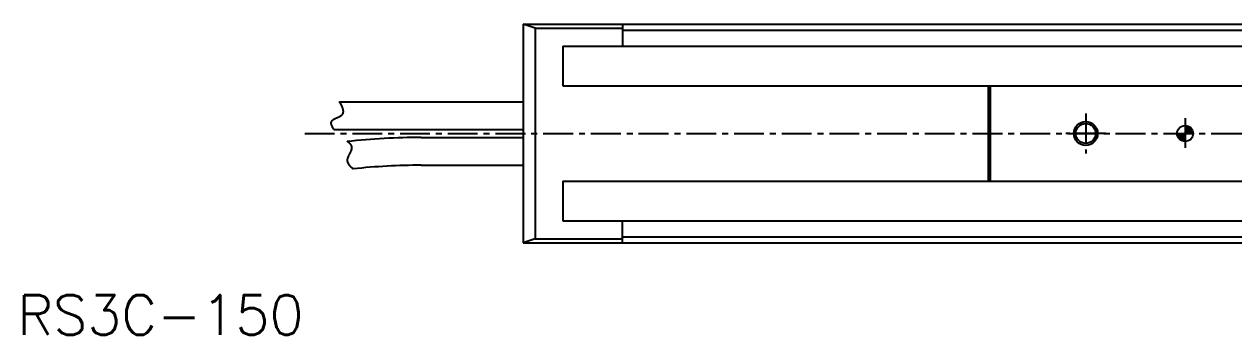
# Model space of a CAD drawing. Extents: x -754 to -140, y 103 to 509.
# Drawn here: x -706.6 to -402.3, y 103.3 to 181.5 of the extents above; entities that cross this region are included whole.
import ezdxf

# ---------------------------------------------------------------- set-up
doc = ezdxf.new("R2010")
doc.units = 0
doc.linetypes.add('CENTER', pattern=[12, 7.5, -1.5, 1.5, -1.5])
doc.linetypes.add('CONTINOUS', pattern=[0])
doc.layers.get('0').update_dxf_attribs({"linetype": 'CONTINUOUS'})
doc.layers.add('CENTER', color=1, linetype='CENTER')
doc.styles.get("Standard").update_dxf_attribs({"font": 'txt', "bigfont": 'EXTFONT'})

# ---------------------------------------------------------------- blocks, each defined once
blk = doc.blocks.new('*X9')
at = {"color": 0, "linetype": 'CONTINOUS'}
for p, q in [((-414.52, 155.66), (-414.24, 155.94)), ((-414.52, 155.21), (-413.87, 155.86)), ((-414.52, 154.76), (-413.56, 155.72)), ((-414.52, 154.32), (-413.29, 155.54)), ((-414.43, 153.96), (-413.06, 155.33)), ((-416.5, 153.68), (-416.22, 153.96)), ((-416.41, 153.32), (-415.77, 153.96)), ((-416.28, 153.01), (-415.32, 153.96)), ((-416.1, 152.74), (-414.87, 153.96)), ((-415.89, 152.5), (-414.52, 153.87)), ((-415.64, 152.3), (-414.52, 153.42)), ((-415.35, 152.14), (-414.52, 152.98)), ((-415.02, 152.03), (-414.52, 152.53)), ((-413.98, 153.96), (-412.86, 155.08)), ((-413.53, 153.96), (-412.7, 154.79)), ((-413.08, 153.96), (-412.58, 154.46)), ((-412.64, 153.96), (-412.52, 154.08)), ((-414.63, 151.97), (-414.52, 152.08))]:
    blk.add_line(p, q, dxfattribs=at)

msp = doc.modelspace()

# ---------------------------------------------------------------- linework, layer by layer
at = {"color": 7, "linetype": 'CONTINOUS'}
for p, q in [((-581.02, 181.46), (-581.02, 126.46)), ((-581.02, 181.46), (-145.02, 181.46)), ((-578.02, 180.46), (-581.02, 181.46)), ((-578.02, 180.46), (-578.02, 127.46)), ((-578.02, 180.46), (-556.02, 180.46)), ((-556.02, 181.46), (-556.02, 175.96)), ((-556.02, 179.96), (-169.02, 179.96)), ((-571.02, 175.96), (-571.02, 165.96)), ((-571.02, 175.96), (-149.52, 175.96)), ((-571.02, 165.96), (-149.52, 165.96)), ((-464.02, 165.96), (-464.02, 141.96)), ((-463.52, 165.96), (-463.52, 141.96)), ((-627.28, 161.96), (-581.02, 161.96)), ((-628.63, 154.96), (-581.02, 154.96)), ((-606.69, 152.96), (-581.02, 152.96)), ((-606.69, 145.96), (-581.02, 145.96)), ((-571.02, 141.96), (-149.52, 141.96)), ((-571.02, 141.96), (-571.02, 131.96)), ((-571.02, 131.96), (-149.52, 131.96)), ((-556.02, 126.46), (-556.02, 131.96)), ((-556.02, 127.96), (-169.02, 127.96)), ((-578.02, 127.46), (-581.02, 126.46)), ((-581.02, 126.46), (-145.02, 126.46)), ((-578.02, 127.46), (-556.02, 127.46))]:
    msp.add_line(p, q, dxfattribs=at)
at = {"color": 7, "linetype": 'CENTER'}
msp.add_line((-414.52, 157.83), (-414.52, 150.27), dxfattribs=at)
at = {"color": 7}
for points in [[(-628.63, 154.96, 0), (-628.66, 155, 0), (-628.69, 155.04, 0), (-628.72, 155.08, 0), (-628.74, 155.12, 0), (-628.77, 155.16, 0), (-628.79, 155.2, 0), (-628.82, 155.24, 0), (-628.85, 155.28, 0), (-628.87, 155.32, 0), (-628.9, 155.37, 0), (-628.92, 155.41, 0), (-628.95, 155.45, 0), (-628.97, 155.5, 0), (-629, 155.54, 0), (-629.02, 155.59, 0), (-629.04, 155.63, 0), (-629.06, 155.68, 0), (-629.08, 155.73, 0), (-629.11, 155.77, 0), (-629.12, 155.82, 0), (-629.14, 155.86, 0), (-629.16, 155.91, 0), (-629.18, 155.96, 0), (-629.2, 156, 0), (-629.21, 156.05, 0), (-629.23, 156.09, 0), (-629.24, 156.14, 0), (-629.25, 156.19, 0), (-629.26, 156.23, 0), (-629.27, 156.28, 0), (-629.28, 156.32, 0), (-629.29, 156.37, 0), (-629.3, 156.41, 0), (-629.3, 156.46, 0), (-629.31, 156.5, 0), (-629.31, 156.54, 0), (-629.31, 156.59, 0), (-629.31, 156.63, 0), (-629.31, 156.67, 0), (-629.31, 156.71, 0), (-629.3, 156.75, 0), (-629.29, 156.79, 0), (-629.29, 156.83, 0), (-629.28, 156.87, 0), (-629.26, 156.9, 0), (-629.25, 156.94, 0), (-629.24, 156.98, 0), (-629.22, 157.01, 0), (-629.2, 157.04, 0), (-629.18, 157.08, 0), (-629.16, 157.11, 0), (-629.14, 157.14, 0), (-629.11, 157.17, 0), (-629.09, 157.2, 0), (-629.06, 157.23, 0), (-629.03, 157.26, 0), (-629, 157.29, 0), (-628.97, 157.32, 0), (-628.94, 157.35, 0), (-628.9, 157.38, 0), (-628.87, 157.4, 0), (-628.83, 157.43, 0), (-628.8, 157.45, 0), (-628.76, 157.48, 0), (-628.72, 157.5, 0), (-628.68, 157.53, 0), (-628.64, 157.55, 0), (-628.6, 157.58, 0), (-628.56, 157.6, 0), (-628.51, 157.62, 0), (-628.47, 157.65, 0), (-628.43, 157.67, 0), (-628.38, 157.69, 0), (-628.34, 157.71, 0), (-628.29, 157.73, 0), (-628.25, 157.75, 0), (-628.2, 157.78, 0), (-628.15, 157.8, 0), (-628.11, 157.82, 0), (-628.06, 157.84, 0), (-628.01, 157.86, 0), (-627.97, 157.88, 0), (-627.92, 157.9, 0), (-627.87, 157.92, 0), (-627.82, 157.94, 0), (-627.77, 157.96, 0), (-627.73, 157.99, 0), (-627.68, 158.01, 0), (-627.63, 158.03, 0), (-627.58, 158.05, 0), (-627.53, 158.07, 0), (-627.49, 158.09, 0), (-627.44, 158.11, 0), (-627.39, 158.13, 0), (-627.35, 158.16, 0), (-627.3, 158.18, 0), (-627.26, 158.2, 0), (-627.21, 158.22, 0), (-627.17, 158.25, 0), (-627.12, 158.27, 0), (-627.08, 158.29, 0), (-627.04, 158.32, 0), (-627, 158.34, 0), (-626.96, 158.37, 0), (-626.92, 158.39, 0), (-626.88, 158.42, 0), (-626.84, 158.44, 0), (-626.8, 158.47, 0), (-626.77, 158.5, 0), (-626.73, 158.53, 0), (-626.7, 158.55, 0), (-626.66, 158.58, 0), (-626.63, 158.61, 0), (-626.6, 158.64, 0), (-626.57, 158.67, 0), (-626.54, 158.7, 0), (-626.51, 158.74, 0), (-626.49, 158.77, 0), (-626.47, 158.8, 0), (-626.44, 158.84, 0), (-626.42, 158.87, 0), (-626.4, 158.91, 0), (-626.38, 158.94, 0), (-626.37, 158.98, 0), (-626.35, 159.02, 0), (-626.34, 159.05, 0), (-626.33, 159.09, 0), (-626.31, 159.13, 0), (-626.3, 159.17, 0), (-626.29, 159.21, 0), (-626.29, 159.25, 0), (-626.28, 159.29, 0), (-626.27, 159.34, 0), (-626.27, 159.38, 0), (-626.27, 159.42, 0), (-626.27, 159.47, 0), (-626.27, 159.51, 0), (-626.27, 159.56, 0), (-626.27, 159.6, 0), (-626.27, 159.64, 0), (-626.28, 159.69, 0), (-626.28, 159.74, 0), (-626.29, 159.78, 0), (-626.29, 159.83, 0), (-626.3, 159.88, 0), (-626.31, 159.92, 0), (-626.32, 159.97, 0), (-626.33, 160.02, 0), (-626.34, 160.06, 0), (-626.35, 160.11, 0), (-626.37, 160.16, 0), (-626.38, 160.21, 0), (-626.39, 160.25, 0), (-626.41, 160.3, 0), (-626.42, 160.35, 0), (-626.44, 160.4, 0), (-626.46, 160.45, 0), (-626.48, 160.5, 0), (-626.49, 160.54, 0), (-626.51, 160.59, 0), (-626.53, 160.64, 0), (-626.55, 160.69, 0), (-626.57, 160.74, 0), (-626.6, 160.78, 0), (-626.62, 160.83, 0), (-626.64, 160.88, 0), (-626.66, 160.93, 0), (-626.68, 160.97, 0), (-626.71, 161.02, 0), (-626.73, 161.07, 0), (-626.76, 161.11, 0), (-626.78, 161.16, 0), (-626.81, 161.21, 0), (-626.83, 161.25, 0), (-626.86, 161.3, 0), (-626.88, 161.34, 0), (-626.91, 161.39, 0), (-626.93, 161.43, 0), (-626.96, 161.47, 0), (-626.99, 161.52, 0), (-627.01, 161.56, 0), (-627.04, 161.6, 0), (-627.07, 161.65, 0), (-627.09, 161.69, 0), (-627.12, 161.73, 0), (-627.15, 161.77, 0), (-627.17, 161.81, 0), (-627.2, 161.85, 0), (-627.23, 161.89, 0), (-627.25, 161.93, 0), (-627.28, 161.96, 0)], [(-623.79, 145.05, 0), (-623.82, 145.07, 0), (-623.86, 145.09, 0), (-623.89, 145.12, 0), (-623.92, 145.15, 0), (-623.96, 145.17, 0), (-623.99, 145.2, 0), (-624.02, 145.22, 0), (-624.06, 145.25, 0), (-624.09, 145.28, 0), (-624.12, 145.31, 0), (-624.16, 145.34, 0), (-624.19, 145.36, 0), (-624.22, 145.39, 0), (-624.26, 145.42, 0), (-624.29, 145.45, 0), (-624.32, 145.48, 0), (-624.35, 145.51, 0), (-624.38, 145.55, 0), (-624.41, 145.58, 0), (-624.45, 145.61, 0), (-624.48, 145.64, 0), (-624.51, 145.68, 0), (-624.53, 145.71, 0), (-624.57, 145.74, 0), (-624.59, 145.78, 0), (-624.62, 145.81, 0), (-624.65, 145.84, 0), (-624.68, 145.88, 0), (-624.71, 145.91, 0), (-624.73, 145.95, 0), (-624.76, 145.98, 0), (-624.78, 146.02, 0), (-624.81, 146.06, 0), (-624.83, 146.09, 0), (-624.86, 146.13, 0), (-624.88, 146.16, 0), (-624.9, 146.2, 0), (-624.92, 146.24, 0), (-624.95, 146.28, 0), (-624.97, 146.31, 0), (-624.99, 146.35, 0), (-625, 146.39, 0), (-625.02, 146.43, 0), (-625.04, 146.47, 0), (-625.06, 146.5, 0), (-625.08, 146.54, 0), (-625.09, 146.58, 0), (-625.11, 146.62, 0), (-625.12, 146.66, 0), (-625.13, 146.7, 0), (-625.14, 146.74, 0), (-625.15, 146.78, 0), (-625.17, 146.82, 0), (-625.17, 146.86, 0), (-625.18, 146.9, 0), (-625.19, 146.94, 0), (-625.2, 146.98, 0), (-625.2, 147.02, 0), (-625.21, 147.06, 0), (-625.21, 147.1, 0), (-625.21, 147.14, 0), (-625.22, 147.18, 0), (-625.22, 147.22, 0), (-625.22, 147.26, 0), (-625.21, 147.3, 0), (-625.21, 147.34, 0), (-625.21, 147.38, 0), (-625.2, 147.42, 0), (-625.2, 147.46, 0), (-625.19, 147.5, 0), (-625.18, 147.54, 0), (-625.17, 147.58, 0), (-625.17, 147.62, 0), (-625.16, 147.66, 0), (-625.15, 147.7, 0), (-625.13, 147.75, 0), (-625.12, 147.78, 0), (-625.11, 147.83, 0), (-625.1, 147.87, 0), (-625.08, 147.91, 0), (-625.07, 147.95, 0), (-625.05, 147.99, 0), (-625.04, 148.03, 0), (-625.02, 148.07, 0), (-625, 148.11, 0), (-624.99, 148.15, 0), (-624.97, 148.19, 0), (-624.95, 148.23, 0), (-624.93, 148.27, 0), (-624.91, 148.31, 0), (-624.9, 148.35, 0), (-624.88, 148.4, 0), (-624.86, 148.44, 0), (-624.84, 148.48, 0), (-624.82, 148.52, 0), (-624.8, 148.56, 0), (-624.78, 148.6, 0), (-624.76, 148.64, 0), (-624.73, 148.68, 0), (-624.71, 148.72, 0), (-624.69, 148.76, 0), (-624.67, 148.8, 0), (-624.65, 148.84, 0), (-624.63, 148.88, 0), (-624.61, 148.92, 0), (-624.59, 148.96, 0), (-624.57, 149, 0), (-624.55, 149.04, 0), (-624.53, 149.08, 0), (-624.51, 149.12, 0), (-624.49, 149.16, 0), (-624.47, 149.2, 0), (-624.45, 149.24, 0), (-624.43, 149.28, 0), (-624.41, 149.32, 0), (-624.39, 149.36, 0), (-624.37, 149.4, 0), (-624.35, 149.44, 0), (-624.34, 149.48, 0), (-624.32, 149.52, 0), (-624.3, 149.56, 0), (-624.29, 149.6, 0), (-624.27, 149.64, 0), (-624.25, 149.68, 0), (-624.24, 149.72, 0), (-624.23, 149.75, 0), (-624.21, 149.79, 0), (-624.2, 149.83, 0), (-624.19, 149.87, 0), (-624.18, 149.91, 0), (-624.17, 149.95, 0), (-624.16, 149.99, 0), (-624.15, 150.03, 0), (-624.14, 150.06, 0), (-624.13, 150.1, 0), (-624.13, 150.14, 0), (-624.12, 150.18, 0), (-624.12, 150.22, 0), (-624.11, 150.26, 0), (-624.11, 150.29, 0), (-624.11, 150.33, 0), (-624.11, 150.37, 0), (-624.11, 150.41, 0), (-624.11, 150.44, 0), (-624.11, 150.48, 0), (-624.12, 150.52, 0), (-624.12, 150.56, 0), (-624.13, 150.59, 0), (-624.14, 150.63, 0), (-624.14, 150.67, 0), (-624.15, 150.7, 0), (-624.17, 150.74, 0), (-624.18, 150.78, 0), (-624.19, 150.81, 0), (-624.21, 150.85, 0), (-624.22, 150.88, 0), (-624.24, 150.92, 0), (-624.26, 150.96, 0), (-624.28, 150.99, 0), (-624.3, 151.03, 0), (-624.32, 151.06, 0), (-624.34, 151.1, 0), (-624.37, 151.13, 0), (-624.39, 151.16, 0), (-624.42, 151.2, 0), (-624.44, 151.23, 0), (-624.47, 151.26, 0), (-624.5, 151.3, 0), (-624.52, 151.33, 0), (-624.55, 151.36, 0), (-624.58, 151.39, 0), (-624.62, 151.43, 0), (-624.65, 151.46, 0), (-624.68, 151.49, 0), (-624.71, 151.52, 0), (-624.74, 151.55, 0), (-624.77, 151.58, 0), (-624.81, 151.6, 0), (-624.84, 151.63, 0), (-624.88, 151.66, 0), (-624.91, 151.69, 0), (-624.95, 151.71, 0), (-624.98, 151.74, 0), (-625.02, 151.76, 0), (-625.05, 151.79, 0), (-625.09, 151.81, 0), (-625.12, 151.84, 0), (-625.16, 151.86, 0), (-625.19, 151.88, 0), (-625.23, 151.91, 0), (-625.27, 151.93, 0)]]:
    msp.add_polyline3d(points, dxfattribs=at)
at = {"color": 7, "linetype": 'CONTINOUS'}
for radius in [3, 2.5]:
    msp.add_circle((-439.52, 153.96), radius, dxfattribs=at)
at = {"color": 7, "linetype": 'CONTINUOUS'}
msp.add_circle((-414.52, 153.96), 2, dxfattribs=at)
at = {"color": 7, "linetype": 'CONTINOUS'}
for radius, end in [(167, 96.3867), (160, 96.135)]:
    msp.add_arc((-606.69, -14.04), radius, 90, end, dxfattribs=at)
at = {"layer": 'CENTER', "color": 1, "linetype": 'CENTER'}
for p, q in [((-439.52, 158.96), (-439.52, 148.96)), ((-635.99, 153.96), (-143.13, 153.96)), ((-434.52, 153.96), (-444.52, 153.96)), ((-405.08, 153.96), (-396.2, 153.96)), ((-405.08, 153.96), (-396.2, 153.96))]:
    msp.add_line(p, q, dxfattribs=at)

# ---------------------------------------------------------------- block references
at = {"color": 7, "linetype": 'CONTINUOUS'}
msp.add_blockref('*X9', (0, 0), dxfattribs=at)

# ---------------------------------------------------------------- texts
at = {"color": 7, "linetype": 'CONTINOUS'}
msp.add_text('RS3C-150', height=10, dxfattribs=at).set_placement((-708.27, 103.29))

doc.saveas('drawing.dxf')
